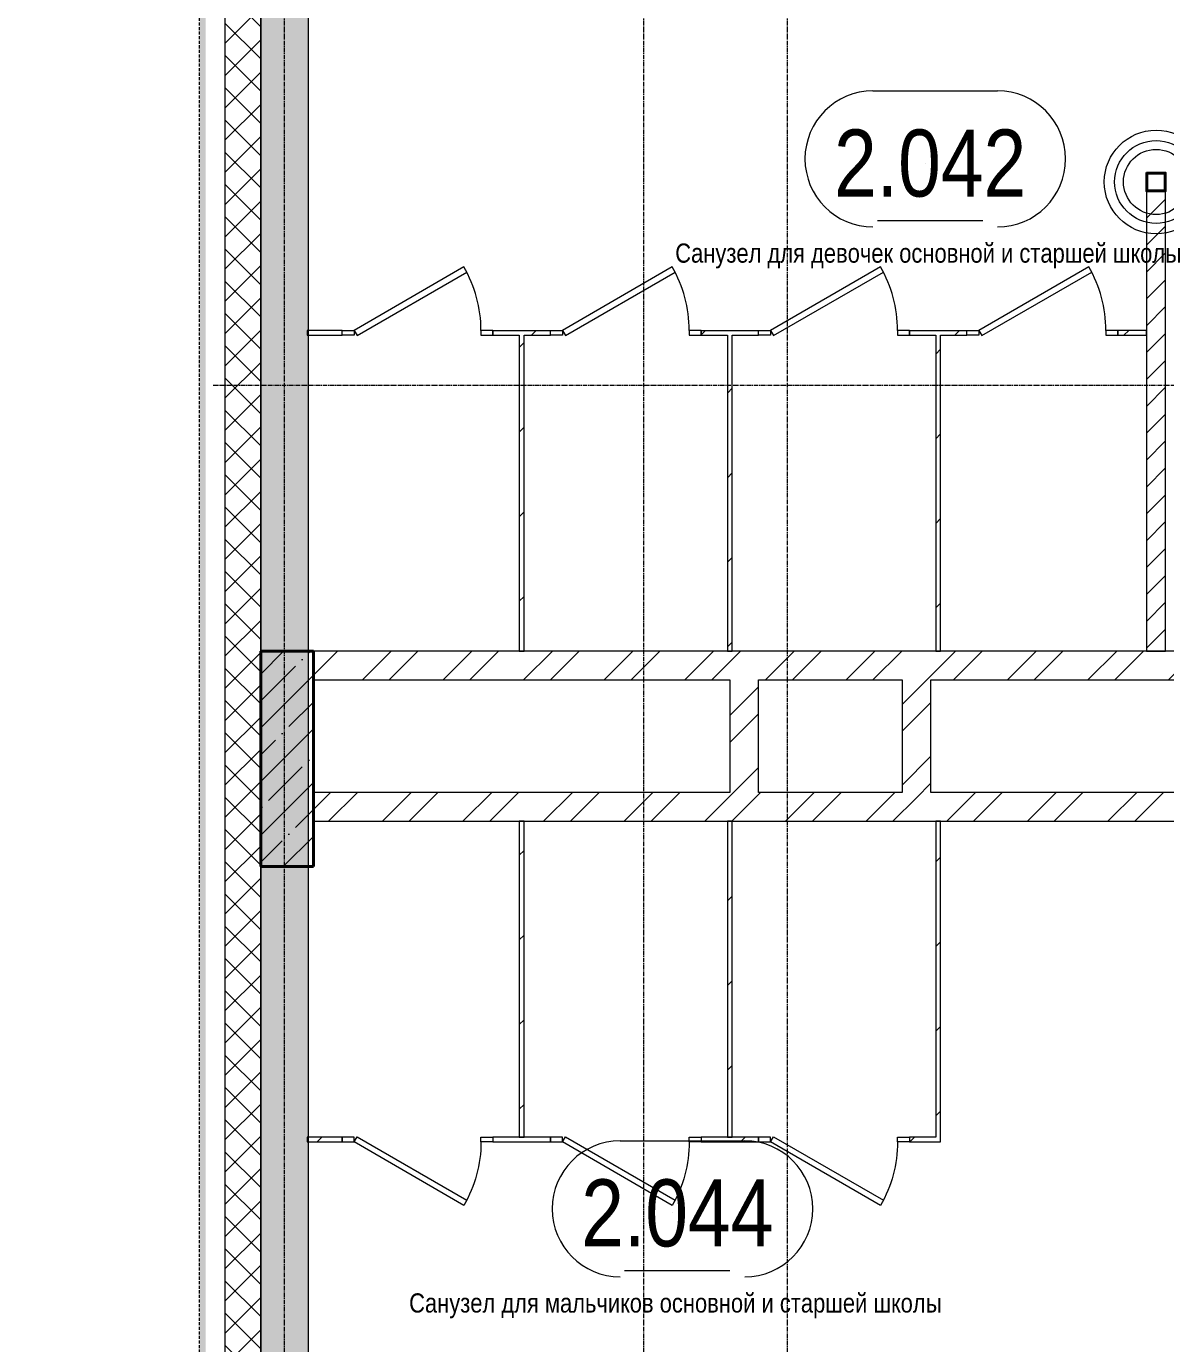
# Model space of a CAD drawing. Header units: millimetres. Extents: x -65509 to 912790, y 446 to 713294.
# Drawn here: x 235616 to 240375, y 141873 to 147375 of the extents above; entities that cross this region are included whole.
import ezdxf
from ezdxf.enums import TextEntityAlignment as Align

# ---------------------------------------------------------------- set-up
doc = ezdxf.new("R2010")
doc.units = ezdxf.units.MM
for name, pattern in [('CENTER2', [28.575, 19.05, -3.175, 3.175, -3.175]), ('DASHED', [19.05, 12.7, -6.35]), ('HIDDEN2', [4.7625, 3.175, -1.5875])]:
    doc.linetypes.add(name, pattern=pattern)
doc.layers.get('Defpoints').update_dxf_attribs({"color": 250})
for name, color, linetype, lineweight in [('АР_Area', 250, 'Continuous', 5), ('АР_Колонны', 250, 'Continuous', 30), ('АР_Стены ГКЛ', 250, 'Continuous', 15), ('АР_Стены ЖБ', 250, 'Continuous', 35), ('АР_Стены кирпич', 250, 'Continuous', 20), ('АР_Стены ПЕНОблок', 250, 'Continuous', 20), ('АР_Утеплитель', 250, 'Continuous', 0), ('АР_Штриховка', 250, 'Continuous', 0), ('Двери кабины', 250, 'Continuous', 0), ('КМ_Фахверки', 250, 'Continuous', 25), ('РД_Оси_100', 250, 'Continuous', 0)]:
    doc.layers.add(name, color=color, linetype=linetype, lineweight=lineweight)
doc.layers.add('АР_Делит', color=250, linetype='Continuous', lineweight=0, plot=False)
doc.styles.add('style1', font='ARIALN.TTF')
pattern_1 = [(45, (142195.16, 127275.07), (-176.7767, 176.7767), [])]

# ---------------------------------------------------------------- blocks, each defined once
blk = doc.blocks.new('СОШ_2200_АР_ОСИ_М100_28.05.24')
at = {"layer": 'АР_Делит', "color": 5, "linetype": 'DASHED'}
blk.add_lwpolyline([(114955, 135155), (114955, -355), (93595.036, -355), (93595.036, 13855), (94145, 13855), (94145, 68320), (66055, 68320), (66055, 13857.73), (83455, 13857.73), (83455, -355), (45245, -355), (45245, 13145), (44695, 13145), (44695, 26755), (45245, 26755), (45245, 68320), (20455, 68320), (20455, 26755), (27955, 26755), (27955, 13145), (-355, 13145), (-355, 100855), (37145, 100855), (37145, 129155)], dxfattribs=at)
at = {"layer": 'РД_Оси_100', "linetype": 'CENTER2'}
for p, q in [((94500, -6155), (94500, 139938.679)), ((96000, -6155), (96000, 139938.679)), ((119910, 18600), (94200, 18600))]:
    blk.add_line(p, q, dxfattribs=at)
blk.add_lwpolyline([(96600, -6155), (96600, 139938.679)], dxfattribs=at)
blk = doc.blocks.new('Ф_блок 80')
at = {"layer": 'АР_Делит', "color": 1}
for radius in [216.3, 173, 136.2]:
    blk.add_circle((40, -40), radius, dxfattribs=at)
at = {"layer": 'КМ_Фахверки'}
blk.add_lwpolyline([(0, 0), (80, 0), (80, -80), (0, -80)], close=True, dxfattribs=at)
at = {"layer": 'КМ_Фахверки', "lineweight": 5}
blk.add_lwpolyline([(6, -6), (74, -6), (74, -74), (6, -74)], close=True, dxfattribs=at)
blk = doc.blocks.new('MOK-МаркаПом_овал_ареал')
for p, q in [((-2.986, 3.764), (3.522, 3.764)), ((-2.75, -3), (2.75, -3))]:
    blk.add_line(p, q)
for centre, radius, start, end in [((-2.986, 0.215), 3.55, 90, 270), ((3.522, 0.215), 3.55, 270, 90), ((-7.411, 0), 7.161, 0, 0.00095)]:
    blk.add_arc(centre, radius, start, end)
at = {"color": 0, "style": 'style1'}
blk.add_attdef('АР-ПОМЕЩЕНИЕ:НОМЕР', text='', height=3, dxfattribs=at).set_placement((0.261, 0), align=Align.MIDDLE)

msp = doc.modelspace()

# ---------------------------------------------------------------- hatches: boundary and pattern name
at = {"layer": 'АР_Штриховка', "linetype": 'Continuous', "lineweight": 0}
h = msp.add_hatch(dxfattribs=at)
h.set_pattern_fill('_U', color=256, style=0, pattern_type=0)
h.set_pattern_definition([(360, (142195.1574, 127275.0729), (-4e-17, 1), [])])
h.paths.add_polyline_path([(236340.157, 141375.073), (236365.157, 141375.073), (236365.157, 148675.073), (236340.157, 148675.073)], flags=0)
h.paths.add_polyline_path([(236340.157, 151075.073), (236365.157, 151075.073), (236365.157, 152275.073), (236340.157, 152275.073)], flags=0)
h.paths.add_polyline_path([(236340.157, 153475.073), (236365.157, 153475.073), (236365.157, 154375.073), (236340.157, 154375.073)], flags=0)
h.paths.add_polyline_path([(236340.157, 156475.073), (236365.157, 156475.073), (236365.157, 158575.073), (236340.157, 158575.073)], flags=0)
h.paths.add_polyline_path([(236340.157, 159775.073), (236365.157, 159775.073), (236365.157, 160675.073), (236340.157, 160675.073)], flags=0)
h.paths.add_polyline_path([(236340.157, 163975.073), (236365.157, 163975.073), (236365.157, 164875.073), (236340.157, 164875.073)], flags=0)
h.paths.add_polyline_path([(236340.157, 166075.073), (236365.157, 166075.073), (236365.157, 166975.073), (236340.157, 166975.073)], flags=0)
h.paths.add_polyline_path([(236340.157, 168175.073), (236365.157, 168175.073), (236365.157, 169075.073), (236340.157, 169075.073)], flags=0)
h.paths.add_polyline_path([(236340.157, 172375.073), (236365.157, 172375.073), (236365.157, 173275.073), (236340.157, 173275.073)], flags=0)
h.paths.add_polyline_path([(236340.157, 174475.073), (236365.157, 174475.073), (236365.157, 175975.073), (236340.157, 175975.073)], flags=0)
h.paths.add_polyline_path([(236340.157, 177175.073), (236365.157, 177175.073), (236365.157, 178075.073), (236340.157, 178075.073)], flags=0)
h.paths.add_polyline_path([(236340.157, 181375.073), (236365.157, 181375.073), (236365.157, 182575.073), (236340.157, 182575.073)], flags=0)
h.paths.add_polyline_path([(236340.157, 183775.073), (236365.157, 183775.073), (236365.157, 184675.073), (236340.157, 184675.073)], flags=0)
h.paths.add_polyline_path([(236340.157, 185875.073), (236365.157, 185875.073), (236365.157, 186775.073), (236340.157, 186775.073)], flags=0)
h.paths.add_polyline_path([(236340.157, 190075.073), (236365.157, 190075.073), (236365.157, 191375.073), (236340.157, 191375.073)], flags=0)
h = msp.add_hatch(dxfattribs=at)
h.set_pattern_fill('ANSI37', color=256, scale=30, style=0)
h.set_pattern_definition([(45, (142195.16, 127275.07), (-67.35192, 67.35192), []), (135, (142195.16, 127275.07), (-67.35192, -67.35192), [])])
h.paths.add_polyline_path([(236445.157, 141375.073), (236595.157, 141375.073), (236595.157, 148675.073), (236445.157, 148675.073)], flags=0)
h.paths.add_polyline_path([(236445.157, 151075.073), (236595.157, 151075.073), (236595.157, 152275.073), (236445.157, 152275.073)], flags=0)
h.paths.add_polyline_path([(236445.157, 153475.073), (236595.157, 153475.073), (236595.157, 154375.073), (236445.157, 154375.073)], flags=0)
h.paths.add_polyline_path([(236445.157, 156475.073), (236595.157, 156475.073), (236595.157, 158575.073), (236445.157, 158575.073)], flags=0)
h.paths.add_polyline_path([(236445.157, 159775.073), (236595.157, 159775.073), (236595.157, 160675.073), (236445.157, 160675.073)], flags=0)
h.paths.add_polyline_path([(236445.157, 163975.073), (236595.157, 163975.073), (236595.157, 164875.073), (236445.157, 164875.073)], flags=0)
h.paths.add_polyline_path([(236445.157, 166075.073), (236595.157, 166075.073), (236595.157, 166975.073), (236445.157, 166975.073)], flags=0)
h.paths.add_polyline_path([(236445.157, 168175.073), (236595.157, 168175.073), (236595.157, 169075.073), (236445.157, 169075.073)], flags=0)
h.paths.add_polyline_path([(236445.157, 172375.073), (236595.157, 172375.073), (236595.157, 173275.073), (236445.157, 173275.073)], flags=0)
h.paths.add_polyline_path([(236445.157, 174475.073), (236595.157, 174475.073), (236595.157, 175975.073), (236445.157, 175975.073)], flags=0)
h.paths.add_polyline_path([(236445.157, 177175.073), (236595.157, 177175.073), (236595.157, 178075.073), (236445.157, 178075.073)], flags=0)
h.paths.add_polyline_path([(236445.157, 181375.073), (236595.157, 181375.073), (236595.157, 182575.073), (236445.157, 182575.073)], flags=0)
h.paths.add_polyline_path([(236445.157, 183775.073), (236595.157, 183775.073), (236595.157, 184675.073), (236445.157, 184675.073)], flags=0)
h.paths.add_polyline_path([(236445.157, 185875.073), (236595.157, 185875.073), (236595.157, 186775.073), (236445.157, 186775.073)], flags=0)
h.paths.add_polyline_path([(236445.157, 190075.073), (236595.157, 190075.073), (236595.157, 191375.073), (236445.157, 191375.073)], flags=0)
h = msp.add_hatch(dxfattribs=at)
h.set_pattern_fill('AR-CONC', color=256, style=0)
h.set_pattern_definition([(50, (142195.16, 127275.07), (182.18467, -15.93909), [19.05, -209.55]), (355, (142195.16, 127275.07), (-35.24342, 191.05685), [15.24, -167.64058]), (100.45144, (142210.34, 127273.74), (146.94125, 175.11775), [16.19, -178.09024]), (46.1842, (142195.16, 127325.87), (271.07904, -42.04233), [28.575, -314.325]), (96.63556, (142217.75, 127322.37), (237.40413, 247.4261), [24.285, -267.1356]), (351.18415, (142195.16, 127325.87), (237.4041, 247.4261), [22.86, -251.4597]), (21, (142220.56, 127313.17), (151.6144, -102.2652), [19.05, -209.55]), (326, (142220.56, 127313.17), (61.80203, 184.18797), [15.24, -167.64]), (71.45144, (142233.2, 127304.65), (213.41642, 81.92277), [16.19, -178.08994]), (37.5, (142195.16, 127275.07), (3.088603, 84.55504), [0, -165.608, 0, -170.18, 0, -168.275]), (7.5, (142195.16, 127275.07), (66.81966, 100.180575), [0, -97.028, 0, -161.798, 0, -64.135]), (327.5, (142138.515, 127275.07), (135.590595, -5.728744), [0, -63.5, 0, -198.12, 0, -262.89]), (317.5, (142113.12, 127275.07), (148.12918, 25.42649), [0, -82.55, 0, -131.572, 0, -186.69])])
h.paths.add_polyline_path([(236595.157, 141375.073), (236795.157, 141375.073), (236795.157, 148675.073), (236595.157, 148675.073)], flags=0)
h.paths.add_polyline_path([(236595.157, 151075.073), (236795.157, 151075.073), (236795.157, 152275.073), (236595.157, 152275.073)], flags=0)
h.paths.add_polyline_path([(236595.157, 153475.073), (236795.157, 153475.073), (236795.157, 154375.073), (236595.157, 154375.073)], flags=0)
h.paths.add_polyline_path([(236595.157, 156475.073), (236795.157, 156475.073), (236795.157, 158575.073), (236595.157, 158575.073)], flags=0)
h.paths.add_polyline_path([(236595.157, 159775.073), (236795.157, 159775.073), (236795.157, 160675.073), (236595.157, 160675.073)], flags=0)
h.paths.add_polyline_path([(236595.157, 163975.073), (236795.157, 163975.073), (236795.157, 164875.073), (236595.157, 164875.073)], flags=0)
h.paths.add_polyline_path([(236595.157, 166075.073), (236795.157, 166075.073), (236795.157, 166975.073), (236595.157, 166975.073)], flags=0)
h.paths.add_polyline_path([(236595.157, 168175.073), (236795.157, 168175.073), (236795.157, 169075.073), (236595.157, 169075.073)], flags=0)
h.paths.add_polyline_path([(236595.157, 172375.073), (236795.157, 172375.073), (236795.157, 173275.073), (236595.157, 173275.073)], flags=0)
h.paths.add_polyline_path([(236595.157, 174475.073), (236795.157, 174475.073), (236795.157, 175975.073), (236595.157, 175975.073)], flags=0)
h.paths.add_polyline_path([(236595.157, 177175.073), (236795.157, 177175.073), (236795.157, 178075.073), (236595.157, 178075.073)], flags=0)
h.paths.add_polyline_path([(236595.157, 181375.073), (236795.157, 181375.073), (236795.157, 182575.073), (236595.157, 182575.073)], flags=0)
h.paths.add_polyline_path([(236595.157, 183775.073), (236795.157, 183775.073), (236795.157, 184675.073), (236595.157, 184675.073)], flags=0)
h.paths.add_polyline_path([(236595.157, 185875.073), (236795.157, 185875.073), (236795.157, 186775.073), (236595.157, 186775.073)], flags=0)
h.paths.add_polyline_path([(236595.157, 190075.073), (236795.157, 190075.073), (236795.157, 191375.073), (236595.157, 191375.073)], flags=0)
at = {"layer": 'АР_Штриховка', "linetype": 'Continuous', "lineweight": 0, "ltscale": 0.5}
h = msp.add_hatch(dxfattribs=at)
h.set_pattern_fill('ANSI31', color=256, scale=25, angle=-360, style=0)
h.set_pattern_definition([(45, (142195.16, 127275.07), (-56.1266, 56.1266), [])])
h.paths.add_polyline_path([(240375.157, 146685.073), (240295.157, 146685.073), (240295.157, 144765.073), (240375.157, 144765.073)], flags=0)
at = {"layer": 'АР_Штриховка', "linetype": 'Continuous', "lineweight": 0}
h = msp.add_hatch(dxfattribs=at)
h.set_pattern_fill('_U', color=256, scale=250, angle=-315, style=0, pattern_type=0)
h.set_pattern_definition([(45, (142195.16, 127275.07), (-176.7767, 176.7767), [])])
h.paths.add_polyline_path([(240295.157, 146085.073), (240295.157, 146105.073), (240175.157, 146105.073), (240175.157, 146085.073)], flags=0)
h.paths.add_polyline_path([(239545.157, 146085.073), (239545.157, 146105.073), (239415.157, 146105.073), (239421.824, 146090.073), (239435.157, 146085.073)], flags=0)
h.paths.add_polyline_path([(239415.157, 146085.073), (239421.824, 146090.073), (239415.157, 146105.073), (239305.157, 146105.073), (239305.157, 146085.073)], flags=0)
h.paths.add_polyline_path([(238675.157, 146085.073), (238675.157, 146105.073), (238545.157, 146105.073), (238551.824, 146090.073), (238565.157, 146085.073)], flags=0)
h.paths.add_polyline_path([(238545.157, 146085.073), (238551.824, 146090.073), (238545.157, 146105.073), (238435.157, 146105.073), (238435.157, 146085.073)], flags=0)
h.paths.add_polyline_path([(237805.157, 146085.073), (237805.157, 146105.073), (237675.157, 146105.073), (237681.824, 146090.073), (237695.157, 146085.073)], flags=0)
h.paths.add_polyline_path([(237675.157, 146085.073), (237681.824, 146090.073), (237675.157, 146105.073), (237565.157, 146105.073), (237565.157, 146085.073)], flags=0)
h.paths.add_polyline_path([(236935.157, 146085.073), (236935.157, 146105.073), (236789.182, 146105.073), (236789.182, 146085.073)], flags=0)
h = msp.add_hatch(dxfattribs=at)
h.set_pattern_fill('_U', color=256, scale=250, angle=-315, style=0, pattern_type=0)
h.set_pattern_definition(pattern_1)
h.paths.add_polyline_path([(237695.157, 146085.073), (237681.824, 146090.073), (237675.157, 146085.073), (237675.157, 144765.073), (237695.157, 144765.073)], flags=0)
h = msp.add_hatch(dxfattribs=at)
h.set_pattern_fill('_U', color=256, scale=250, angle=-315, style=0, pattern_type=0)
h.set_pattern_definition(pattern_1)
h.paths.add_polyline_path([(238565.157, 146085.073), (238551.824, 146090.073), (238545.157, 146085.073), (238545.157, 144765.073), (238565.157, 144765.073)], flags=0)
h = msp.add_hatch(dxfattribs=at)
h.set_pattern_fill('_U', color=256, scale=250, angle=-315, style=0, pattern_type=0)
h.set_pattern_definition(pattern_1)
h.paths.add_polyline_path([(239435.157, 146085.073), (239421.824, 146090.073), (239415.157, 146085.073), (239415.157, 144765.073), (239435.157, 144765.073)], flags=0)
at = {"layer": 'АР_Штриховка', "linetype": 'Continuous', "lineweight": 5}
h = msp.add_hatch(dxfattribs=at)
h.set_pattern_fill('ANSI35', color=256, scale=25, style=0)
h.set_pattern_definition([(45, (142195.16, 127275.07), (-112.2532, 112.2532), []), (45, (142307.41, 127275.07), (-112.2532, 112.2532), [198.4375, -39.6875, 0, -39.6875])])
h.paths.add_polyline_path([(236595.157, 143865.073), (236815.157, 143865.073), (236815.157, 144765.073), (236595.157, 144765.073)], flags=0)
at = {"layer": 'АР_Штриховка', "linetype": 'Continuous', "lineweight": 0}
h = msp.add_hatch(dxfattribs=at)
h.set_pattern_fill('ANSI32', color=256, scale=25, style=0)
h.set_pattern_definition([(45, (142195.16, 127275.07), (-168.3798, 168.3798), []), (45, (142307.4, 127275.07), (-168.3798, 168.3798), [])])
h.paths.add_polyline_path([(240895.157, 144765.073), (240815.157, 144735.073), (240775.157, 144645.073), (240985.158, 144645.073), (241065.158, 144675.073), (241105.158, 144765.073)], flags=0)
h.paths.add_polyline_path([(241105.158, 144765.073), (241065.158, 144675.073), (241105.158, 144645.073), (241355.157, 144645.073), (241355.157, 144765.073)], flags=0)
h.paths.add_polyline_path([(239394.804, 144765.073), (239354.804, 144675.073), (239394.804, 144645.073), (240775.157, 144645.073), (240815.157, 144735.073), (240775.157, 144765.073)], flags=0)
h.paths.add_polyline_path([(236815.157, 144765.073), (236815.157, 144645.073), (238554.522, 144645.073), (238634.522, 144675.073), (238674.522, 144765.073)], flags=0)
h.paths.add_polyline_path([(238674.522, 144765.073), (238634.522, 144675.073), (238674.522, 144645.073), (239274.804, 144645.073), (239354.804, 144675.073), (239394.804, 144765.073)], flags=0)
h = msp.add_hatch(dxfattribs=at)
h.set_pattern_fill('ANSI32', color=256, scale=25, style=0)
h.set_pattern_definition([(45, (142195.16, 127275.07), (-168.3798, 168.3798), []), (45, (142307.4, 127275.07), (-168.3798, 168.3798), [])])
h.paths.add_polyline_path([(238554.52, 144175.073), (238634.52, 144145.073), (238674.52, 144175.073), (238674.522, 144645.073), (238634.522, 144675.073), (238554.522, 144645.073)], flags=0)
h = msp.add_hatch(dxfattribs=at)
h.set_pattern_fill('ANSI32', color=256, scale=25, style=0)
h.set_pattern_definition([(45, (142195.16, 127275.07), (-168.3798, 168.3798), []), (45, (142307.4, 127275.07), (-168.3798, 168.3798), [])])
h.paths.add_polyline_path([(239274.803, 144175.073), (239354.803, 144145.073), (239394.803, 144175.073), (239394.804, 144645.073), (239354.804, 144675.073), (239274.804, 144645.073)], flags=0)
h = msp.add_hatch(dxfattribs=at)
h.set_pattern_fill('ANSI32', color=256, scale=25, style=0)
h.set_pattern_definition([(45, (142195.16, 127275.07), (-168.3798, 168.3798), []), (45, (142307.4, 127275.07), (-168.3798, 168.3798), [])])
h.paths.add_polyline_path([(241105.158, 144055.073), (241105.158, 144175.073), (241045.158, 144115.073)], flags=0)
h.paths.add_polyline_path([(240985.158, 144055.073), (241045.158, 144115.073), (240985.158, 144175.073), (239394.803, 144175.073), (239354.803, 144145.073), (239394.803, 144055.073)], flags=0)
h.paths.add_polyline_path([(239394.803, 144055.073), (239354.803, 144145.073), (239274.803, 144175.073), (238674.52, 144175.073), (238634.52, 144145.073), (238674.52, 144055.073)], flags=0)
h.paths.add_polyline_path([(238674.52, 144055.073), (238634.52, 144145.073), (238554.52, 144175.073), (236815.157, 144175.073), (236815.157, 144055.073)], flags=0)
h = msp.add_hatch(dxfattribs=at)
h.set_pattern_fill('_U', color=256, scale=250, angle=-315, style=0, pattern_type=0)
h.set_pattern_definition(pattern_1)
h.paths.add_polyline_path([(237695.157, 144055.073), (237675.157, 144055.073), (237675.157, 142735.073), (237695.157, 142735.073)], flags=0)
h = msp.add_hatch(dxfattribs=at)
h.set_pattern_fill('_U', color=256, scale=250, angle=-315, style=0, pattern_type=0)
h.set_pattern_definition(pattern_1)
h.paths.add_polyline_path([(238565.157, 144055.073), (238545.157, 144055.073), (238545.157, 142735.073), (238565.157, 142735.073)], flags=0)
h = msp.add_hatch(dxfattribs=at)
h.set_pattern_fill('_U', color=256, scale=250, angle=-315, style=0, pattern_type=0)
h.set_pattern_definition(pattern_1)
h.paths.add_polyline_path([(239435.157, 144055.073), (239415.157, 144055.073), (239415.157, 142735.073), (239435.157, 142715.073)], flags=0)
h = msp.add_hatch(dxfattribs=at)
h.set_pattern_fill('_U', color=256, scale=250, angle=-315, style=0, pattern_type=0)
h.set_pattern_definition([(45, (142195.16, 127275.07), (-176.7767, 176.7767), [])])
h.paths.add_polyline_path([(236789.182, 142735.073), (236789.182, 142715.073), (236935.157, 142715.073), (236935.157, 142735.073)], flags=0)
h.paths.add_polyline_path([(237565.157, 142735.073), (237565.157, 142715.073), (237805.157, 142715.073), (237805.157, 142735.073)], flags=0)
h.paths.add_polyline_path([(238435.157, 142735.073), (238435.157, 142715.073), (238675.157, 142715.073), (238675.157, 142735.073)], flags=0)
h.paths.add_polyline_path([(239305.157, 142735.073), (239305.157, 142715.073), (239435.157, 142715.073), (239415.157, 142735.073)], flags=0)

# ---------------------------------------------------------------- linework, layer by layer
at = {"layer": 'АР_Колонны', "linetype": 'HIDDEN2', "lineweight": 25}
for p, q in [((236595.157, 144765.073), (236815.157, 144765.073)), ((236595.157, 143865.073), (236595.157, 144765.073)), ((236815.157, 144765.073), (236815.157, 143865.073)), ((236815.157, 143865.073), (236595.157, 143865.073))]:
    msp.add_line(p, q, dxfattribs=at)
at = {"layer": 'АР_Колонны', "linetype": 'Continuous', "lineweight": 35}
for p, q in [((236595.157, 144765.073), (236815.157, 144765.073)), ((236595.157, 143865.073), (236595.157, 144765.073)), ((236815.157, 143865.073), (236815.157, 144765.073)), ((236595.157, 143865.073), (236815.157, 143865.073))]:
    msp.add_line(p, q, dxfattribs=at)
at = {"layer": 'АР_Стены ГКЛ', "linetype": 'Continuous', "lineweight": 15}
for p, q in [((236935.157, 146105.073), (236789.182, 146105.073)), ((236789.182, 146105.073), (236789.182, 146085.073)), ((236935.157, 146085.073), (236935.157, 146105.073)), ((237565.157, 146105.073), (237805.157, 146105.073)), ((237565.157, 146105.073), (237565.157, 146085.073)), ((237805.157, 146085.073), (237805.157, 146105.073)), ((238435.157, 146105.073), (238675.157, 146105.073)), ((238435.157, 146105.073), (238435.157, 146085.073)), ((238675.157, 146085.073), (238675.157, 146105.073)), ((239305.157, 146105.073), (239545.157, 146105.073)), ((239305.157, 146105.073), (239305.157, 146085.073)), ((239545.157, 146085.073), (239545.157, 146105.073)), ((240295.157, 146105.073), (240175.157, 146105.073)), ((240175.157, 146105.073), (240175.157, 146085.073)), ((240295.157, 146085.073), (240295.157, 146105.073)), ((236789.182, 146085.073), (236935.157, 146085.073)), ((237565.157, 146085.073), (237675.157, 146085.073)), ((237675.157, 146085.073), (237675.157, 144765.073)), ((237695.157, 144765.073), (237695.157, 146085.073)), ((237695.157, 146085.073), (237805.157, 146085.073)), ((238435.157, 146085.073), (238545.157, 146085.073)), ((238545.157, 146085.073), (238545.157, 144765.073)), ((238565.157, 144765.073), (238565.157, 146085.073)), ((238565.157, 146085.073), (238675.157, 146085.073)), ((239305.157, 146085.073), (239415.157, 146085.073)), ((239415.157, 146085.073), (239415.157, 144765.073)), ((239435.157, 144765.073), (239435.157, 146085.073)), ((239435.157, 146085.073), (239545.157, 146085.073)), ((240175.157, 146085.073), (240295.157, 146085.073)), ((237675.157, 144765.073), (237695.157, 144765.073)), ((238545.157, 144765.073), (238565.157, 144765.073)), ((239415.157, 144765.073), (239435.157, 144765.073)), ((237695.157, 144055.073), (237675.157, 144055.073)), ((237675.157, 144055.073), (237675.157, 142735.073)), ((237695.157, 142735.073), (237695.157, 144055.073)), ((238565.157, 144055.073), (238545.157, 144055.073)), ((238545.157, 144055.073), (238545.157, 142735.073)), ((238565.157, 142735.073), (238565.157, 144055.073)), ((239435.157, 144055.073), (239415.157, 144055.073)), ((239415.157, 144055.073), (239415.157, 142735.073)), ((239435.157, 142715.073), (239435.157, 144055.073)), ((236789.182, 142735.073), (236789.182, 142715.073)), ((236935.157, 142735.073), (236789.182, 142735.073)), ((236789.182, 142715.073), (236935.157, 142715.073)), ((236935.157, 142715.073), (236935.157, 142735.073)), ((237565.157, 142735.073), (237565.157, 142715.073)), ((237805.157, 142735.073), (237565.157, 142735.073)), ((237565.157, 142715.073), (237805.157, 142715.073)), ((237675.157, 142735.073), (237695.157, 142735.073)), ((237805.157, 142715.073), (237805.157, 142735.073)), ((238435.157, 142735.073), (238435.157, 142715.073)), ((238675.157, 142735.073), (238435.157, 142735.073)), ((238435.157, 142715.073), (238675.157, 142715.073)), ((238545.157, 142735.073), (238565.157, 142735.073)), ((238675.157, 142715.073), (238675.157, 142735.073)), ((239305.157, 142735.073), (239305.157, 142715.073)), ((239415.157, 142735.073), (239305.157, 142735.073)), ((239305.157, 142715.073), (239435.157, 142715.073))]:
    msp.add_line(p, q, dxfattribs=at)
at = {"layer": 'АР_Стены ЖБ', "linetype": 'Continuous', "lineweight": 40}
for p, q in [((236815.157, 144765.073), (236595.157, 144765.073)), ((236595.157, 144765.073), (236595.157, 143865.073)), ((236815.157, 143865.073), (236815.157, 144765.073)), ((236595.157, 143865.073), (236815.157, 143865.073))]:
    msp.add_line(p, q, dxfattribs=at)
at = {"layer": 'АР_Стены кирпич', "linetype": 'Continuous', "lineweight": 20}
for p, q in [((236815.157, 144765.073), (236815.157, 144645.073)), ((238674.522, 144765.073), (236815.157, 144765.073)), ((239394.804, 144765.073), (238674.522, 144765.073)), ((240775.157, 144765.073), (239394.804, 144765.073)), ((236815.157, 144645.073), (238554.522, 144645.073)), ((238554.522, 144645.073), (238554.52, 144175.073)), ((238674.52, 144175.073), (238674.522, 144645.073)), ((238674.522, 144645.073), (239274.804, 144645.073)), ((239274.804, 144645.073), (239274.803, 144175.073)), ((239394.803, 144175.073), (239394.804, 144645.073)), ((239394.804, 144645.073), (240985.158, 144645.073)), ((238554.52, 144175.073), (236815.157, 144175.073)), ((236815.157, 144175.073), (236815.157, 144055.073)), ((239274.803, 144175.073), (238674.52, 144175.073)), ((240985.158, 144175.073), (239394.803, 144175.073)), ((236815.157, 144055.073), (240985.158, 144055.073))]:
    msp.add_line(p, q, dxfattribs=at)
at = {"layer": 'АР_Стены ПЕНОблок', "linetype": 'Continuous', "lineweight": 20}
for p, q in [((236595.157, 148675.073), (236595.157, 141375.073)), ((236795.157, 141375.073), (236795.157, 148675.073)), ((240375.157, 146685.073), (240295.157, 146685.073)), ((240295.157, 146685.073), (240295.157, 144765.073)), ((240375.157, 144765.073), (240375.157, 146685.073)), ((240295.157, 144765.073), (240375.157, 144765.073))]:
    msp.add_line(p, q, dxfattribs=at)
at = {"layer": 'АР_Утеплитель', "linetype": 'Continuous', "lineweight": 0}
for p, q in [((236445.157, 148675.073), (236445.157, 141375.073)), ((236595.157, 141375.073), (236595.157, 148675.073))]:
    msp.add_line(p, q, dxfattribs=at)
at = {"layer": 'Двери кабины', "linetype": 'Continuous', "lineweight": 0}
for points in [[(236985.157, 146105.073), (236997.657, 146083.422), (237456.651, 146348.422), (237444.151, 146370.073)], [(237855.157, 146105.073), (237867.657, 146083.422), (238326.651, 146348.422), (238314.151, 146370.073)], [(238725.157, 146105.073), (238737.657, 146083.422), (239196.651, 146348.422), (239184.151, 146370.073)], [(239595.157, 146105.073), (239607.657, 146083.422), (240066.651, 146348.422), (240054.151, 146370.073)], [(236985.157, 146085.073), (236935.157, 146085.073), (236935.157, 146105.073), (236985.157, 146105.073)], [(237515.157, 146085.073), (237565.157, 146085.073), (237565.157, 146105.073), (237515.157, 146105.073)], [(237855.157, 146085.073), (237805.157, 146085.073), (237805.157, 146105.073), (237855.157, 146105.073)], [(238385.157, 146085.073), (238435.157, 146085.073), (238435.157, 146105.073), (238385.157, 146105.073)], [(238725.157, 146085.073), (238675.157, 146085.073), (238675.157, 146105.073), (238725.157, 146105.073)], [(239255.157, 146085.073), (239305.157, 146085.073), (239305.157, 146105.073), (239255.157, 146105.073)], [(239595.157, 146085.073), (239545.157, 146085.073), (239545.157, 146105.073), (239595.157, 146105.073)], [(240125.157, 146085.073), (240175.157, 146085.073), (240175.157, 146105.073), (240125.157, 146105.073)], [(236985.157, 142715.073), (236997.657, 142736.724), (237456.651, 142471.724), (237444.151, 142450.073)], [(237855.157, 142715.073), (237867.657, 142736.724), (238326.651, 142471.724), (238314.151, 142450.073)], [(238725.157, 142715.073), (238737.657, 142736.724), (239196.651, 142471.723), (239184.151, 142450.073)], [(236985.157, 142735.073), (236935.157, 142735.073), (236935.157, 142715.073), (236985.157, 142715.073)], [(237515.157, 142735.073), (237565.157, 142735.073), (237565.157, 142715.073), (237515.157, 142715.073)], [(237855.157, 142735.073), (237805.157, 142735.073), (237805.157, 142715.073), (237855.157, 142715.073)], [(238385.157, 142735.073), (238435.157, 142735.073), (238435.157, 142715.073), (238385.157, 142715.073)], [(238725.157, 142735.073), (238675.157, 142735.073), (238675.157, 142715.073), (238725.157, 142715.073)], [(239255.157, 142735.073), (239305.157, 142735.073), (239305.157, 142715.073), (239255.157, 142715.073)]]:
    msp.add_lwpolyline(points, close=True, dxfattribs=at)
for centre in [(236985.157, 146105.073), (237855.157, 146105.073), (238725.157, 146105.073), (239595.157, 146105.073)]:
    msp.add_arc(centre, 530, 0.000001, 30.000001, dxfattribs=at)
at = {"layer": 'Двери кабины', "linetype": 'Continuous', "lineweight": 0, "extrusion": (0, 0, -1)}
for centre in [(-236985.157, 142715.073), (-237855.157, 142715.073), (-238725.157, 142715.073)]:
    msp.add_arc(centre, 530, 180.000001, 210.000001, dxfattribs=at)
at = {"layer": 'КМ_Фахверки', "lineweight": 5}
msp.add_lwpolyline([(212895.157, 195850.073), (236595.157, 195849.49), (236595.157, 127175.073), (256895.157, 127175.073), (256895.126, 262175.073), (215195.161, 262175.073), (215195.161, 256175.073), (179595.157, 256175.073), (179595.157, 227875.073), (142095.157, 227875.073), (142095.157, 140675.073), (169895.157, 140675.073), (169895.157, 153775.073), (162395.157, 153775.073), (162395.157, 195850.073), (187695.157, 195850.073), (187695.157, 127175.073), (225395.157, 127175.073), (225395.157, 140875.073), (207995.156, 140875.08), (207995.156, 195850.073), (212896.745, 195850.073)], dxfattribs=at)

# ---------------------------------------------------------------- block references
at = {"layer": 'АР_Area', "linetype": 'Continuous', "lineweight": 5}
ref = msp.add_blockref('MOK-МаркаПом_овал_ареал', (239391.436, 146804.113), dxfattribs=dict(at, xscale=80, yscale=80, zscale=80))
ref.add_attrib('АР-ПОМЕЩЕНИЕ:НОМЕР', '2.042', dxfattribs={"layer": '0', "color": 0, "height": 280, "style": 'style1'}).set_placement((239391.436, 146804.113), align=Align.MIDDLE)
ref.add_attrib('АР-ПОМЕЩЕНИЕ:НАИМЕНОВАНИЕ', 'Санузел для девочек основной и старшей школы', dxfattribs={"layer": 'Defpoints', "color": 2, "height": 80, "style": 'style1'}).set_placement((239383.904, 146418.998), align=Align.MIDDLE)
ref = msp.add_blockref('MOK-МаркаПом_овал_ареал', (238335.415, 142418.706), dxfattribs=dict(at, xscale=80, yscale=80, zscale=80))
ref.add_attrib('АР-ПОМЕЩЕНИЕ:НОМЕР', '2.044', dxfattribs={"layer": '0', "color": 0, "height": 280, "style": 'style1'}).set_placement((238335.415, 142418.706), align=Align.MIDDLE)
ref.add_attrib('АР-ПОМЕЩЕНИЕ:НАИМЕНОВАНИЕ', 'Санузел для мальчиков основной и старшей школы', dxfattribs={"layer": 'Defpoints', "color": 2, "height": 80, "style": 'style1'}).set_placement((238327.883, 142033.591), align=Align.MIDDLE)
at = {"layer": 'КМ_Фахверки'}
msp.add_blockref('Ф_блок 80', (240295.157, 146765.073), dxfattribs=at)
at = {"layer": 'РД_Оси_100'}
msp.add_blockref('СОШ_2200_АР_ОСИ_М100_28.05.24', (142195.157, 127275.073), dxfattribs=at)

doc.saveas('drawing.dxf')
